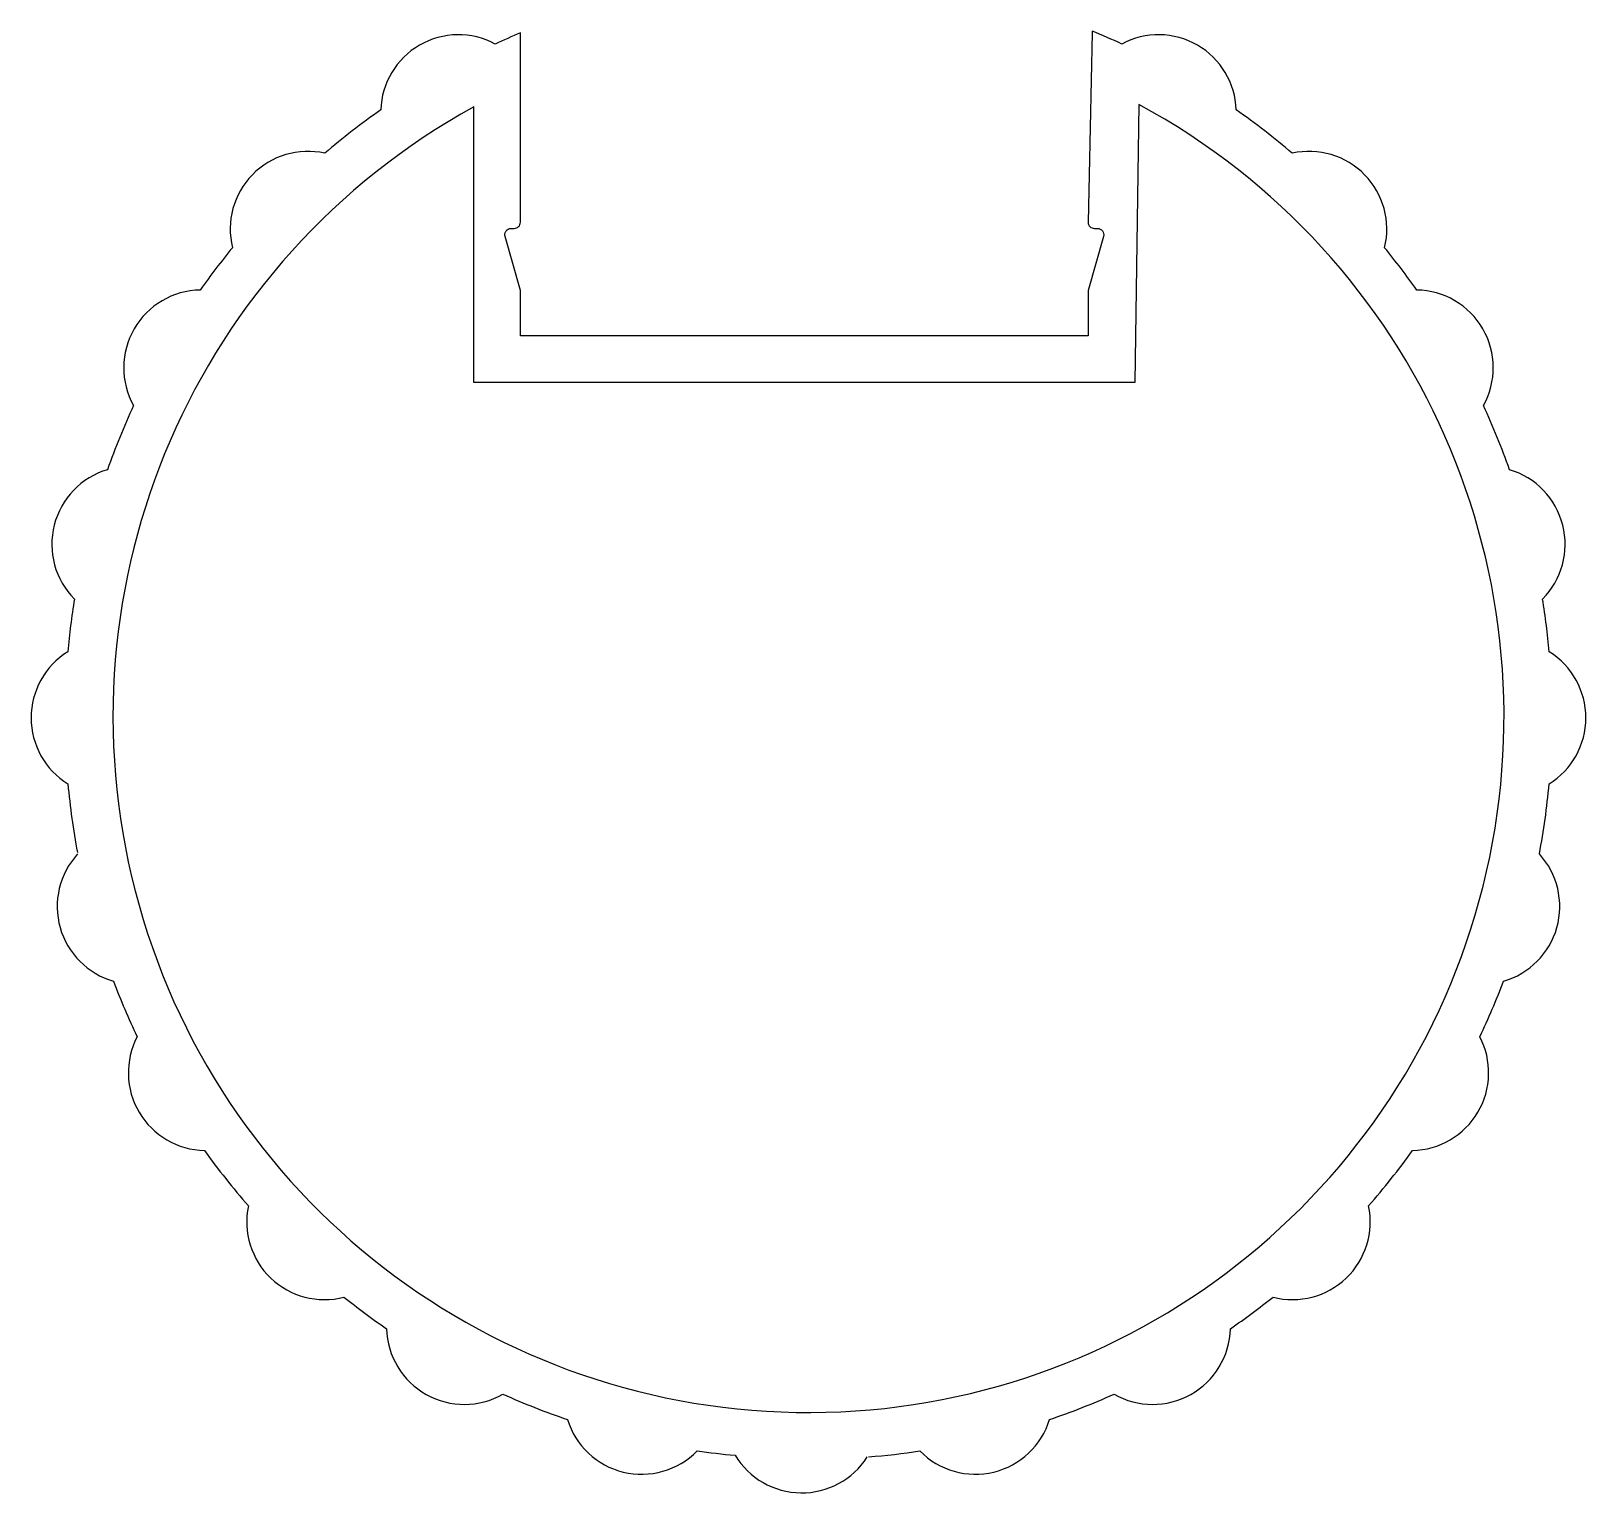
# Model space of a CAD drawing. Extents: x 219.3 to 269.3, y 207.9 to 254.9.
import ezdxf

# ---------------------------------------------------------------- set-up
doc = ezdxf.new("R2010")
doc.units = 0
doc.layers.add('ANA', color=220, linetype='CONTINUOUS')

msp = doc.modelspace()

# ---------------------------------------------------------------- linework, layer by layer
at = {"layer": 'ANA'}
msp.add_lwpolyline([(257.843, 213.155, 0.017863), (259.212, 214.169, 0.5565), (262.284, 217.105, 0.023845), (263.698, 218.885, 0.5565), (265.861, 222.542, 0.020358), (266.625, 224.327, 0.5565), (267.777, 228.417, 0.023845), (268.089, 230.669, 0.5565), (268.092, 234.918, 0.017912), (267.88, 236.613, 0.567233), (266.818, 240.771, 0.023349), (265.978, 242.832, 0.567233), (263.831, 246.549, 0.017912), (262.798, 247.909, 0.5565), (259.826, 250.946, 0.023845), (258.029, 252.338, 0.5565), (254.346, 254.458, 0.010874), (253.395, 254.873), (253.395, 254.815), (253.265, 248.728, 0.414214), (253.465, 248.528), (253.565, 248.528, -0.497245), (253.758, 248.274), (253.265, 246.528), (253.265, 245.078), (235.005, 245.078), (235.005, 246.528), (234.513, 248.274, -0.497245), (234.705, 248.528), (234.805, 248.528, 0.414214), (235.005, 248.728), (235.005, 254.815, 0.009285), (234.195, 254.458, 0.5565), (230.512, 252.338, 0.023845), (228.715, 250.946, 0.5565), (225.743, 247.909, 0.017912), (224.709, 246.549, 0.567233), (222.563, 242.832, 0.023349), (221.723, 240.771, 0.567233), (220.66, 236.613, 0.017912), (220.449, 234.918, 0.5565), (220.452, 230.669, 0.023349), (220.755, 228.463)], format="xyb", dxfattribs=at)
msp.add_lwpolyline([(254.897, 252.509), (254.765, 243.578), (233.505, 243.578), (233.505, 252.433, 3.927792)], format="xyb", close=True, dxfattribs=at)
for centre, radius, start, end in [((244.205, 232.811), 22.35, 114.3015, 114.3075), ((244.065, 229.161), 22.35, 65.6925, 65.6985), ((222.608, 226.729), 2.5, 137.5355, 253.9193), ((244.205, 232.811), 23.85, 200.8381, 205.5031), ((224.895, 221.384), 2.5, 152.4219, 268.8057), ((244.205, 232.811), 23.85, 215.7244, 221.1884), ((228.703, 216.589), 2.5, 168.1071, 284.4909), ((244.205, 232.811), 23.85, 231.4097, 235.5031), ((233.201, 213.219), 2.5, 181.5496, 299.8029), ((255.34, 213.219), 2.5, 240.1971, 358.4504), ((244.205, 232.811), 23.85, 245.8381, 251.1884), ((244.335, 232.811), 23.85, 288.8116, 294.1619), ((238.903, 210.975), 2.5, 197.2235, 315.4768), ((249.638, 210.975), 2.5, 224.5232, 342.7765), ((244.618, 238.72), 29.759, 262.4047, 264.777), ((244.051, 210.375), 2.5, 211.0807, 327.4645), ((244.335, 232.811), 23.85, 274.4969, 278.488)]:
    msp.add_arc(centre, radius, start, end, dxfattribs=at)

doc.saveas('drawing.dxf')
